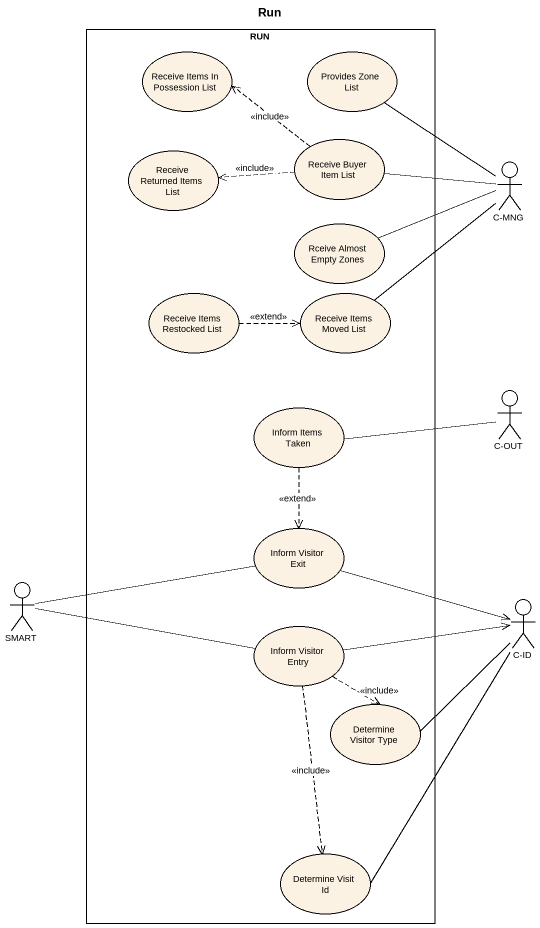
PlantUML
@startuml
title Run
rectangle RUN {
  usecase "Receive Items In Possession List" as Receive_Items_In_Possession
  usecase "Provides Zone List" as Provides_Zone_List
  usecase "Receive Buyer Item List" as Receive_Buyer_Item_List
  usecase "Receive Returned Items List" as Receive_Returned_Items_List
  usecase "Rceive Almost Empty Zones" as Rceive_Almost_Empty_Zones
  usecase "Receive Items Restocked List" as Receive_Items_Restocked_List
  usecase "Receive Items Moved List" as Receive_Items_Moved_List
  usecase "Inform Items Taken" as Inform_Items_Taken
  usecase "Inform Visitor Exit" as Inform_Visitor_Exit
  usecase "Inform Visitor Entry" as Inform_Visitor_Entry
  usecase "Determine Visitor Type" as Determine_Visitor_Type
  usecase "Determine Visit Id" as Determine_Visit_Id
}
actor "C-MNG" as C_MNG
actor "C-OUT" as C_OUT
actor SMART
actor "C-ID" as C_ID
Receive_Buyer_Item_List .left.> Receive_Items_In_Possession : <<include>>
Receive_Buyer_Item_List .left.> Receive_Returned_Items_List : <<include>>
C_MNG -up- Provides_Zone_List
C_MNG -left- Receive_Buyer_Item_List
C_MNG -left- Rceive_Almost_Empty_Zones
Receive_Items_Restocked_List .right.> Receive_Items_Moved_List : <<extend>>
Receive_Items_Moved_List -up- C_MNG
Inform_Items_Taken -right- C_OUT
Inform_Items_Taken ..> Inform_Visitor_Exit : <<extend>>
Inform_Visitor_Exit -right-> C_ID
SMART -right- Inform_Visitor_Exit
SMART -right- Inform_Visitor_Entry
C_ID -- Determine_Visitor_Type
C_ID -- Determine_Visit_Id
Inform_Visitor_Entry -right-> C_ID
Inform_Visitor_Entry ..> Determine_Visitor_Type : <<include>>
Inform_Visitor_Entry ..> Determine_Visit_Id : <<include>>
@enduml
